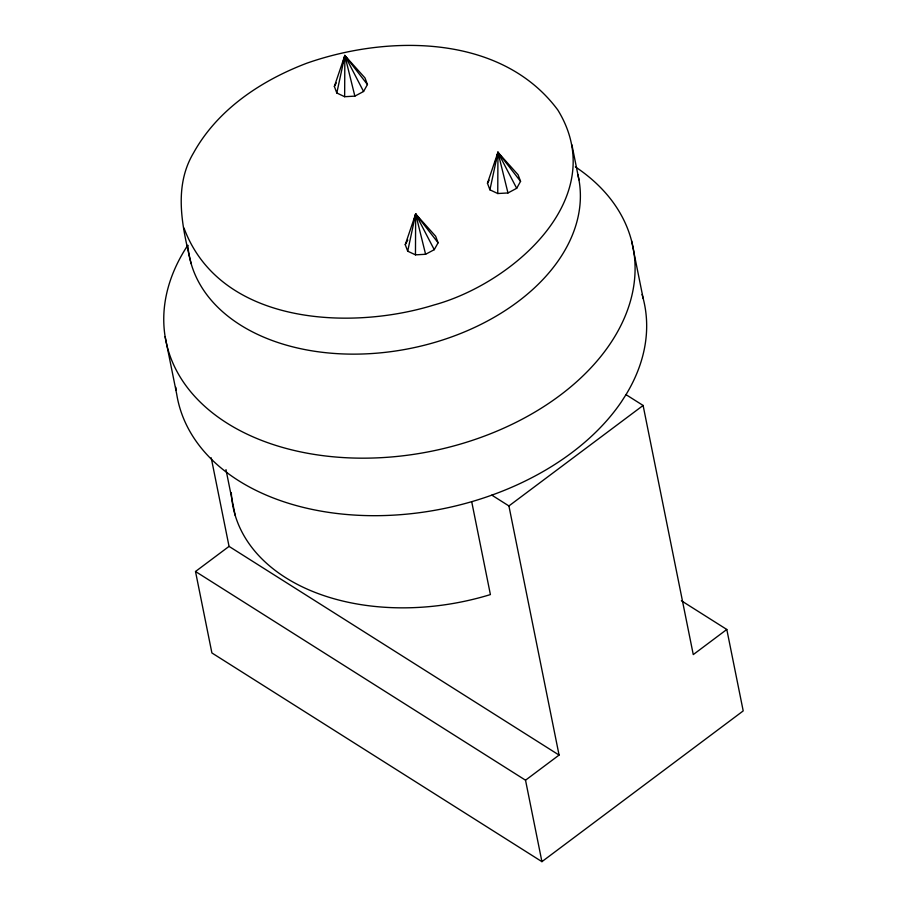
<?xml version="1.0" encoding="UTF-8"?>
<svg xmlns="http://www.w3.org/2000/svg" width="907" height="907" viewBox="0 0 907 907"><rect width="100%" height="100%" fill="white"/><g stroke="black" fill="none" stroke-linecap="round" stroke-linejoin="round"><path stroke-width="1.36" d="M344.649 96.709L344.841 55.497L364.999 77.957L367.448 84.544L363.571 91.482L354.864 96.131L344.649 96.709L336.814 93.002L334.354 86.426L344.841 55.497L367.448 84.544M415.463 254.856L415.655 213.973L435.655 236.251L438.092 242.781L434.249 249.674L425.598 254.277L415.463 254.856L407.697 251.182L405.248 244.652L415.655 213.973L438.092 242.781M497.75 193.531L497.954 152.319L518.101 174.779L520.561 181.366L516.684 188.305L507.977 192.953L497.75 193.531L489.916 189.824L487.456 183.248L497.954 152.319L520.561 181.366M336.814 93.002L344.841 55.497L347.438 59.465M407.697 251.182L415.655 213.973L434.249 249.674M489.916 189.824L497.954 152.319L500.551 156.276M342.733 63.116L344.841 55.497L363.571 91.482M414.261 219.04L415.655 213.973L425.598 254.277M495.143 162.466L495.846 159.927M497.251 154.859L497.954 152.319L516.684 188.305M334.354 86.426L336.282 82.956M405.248 244.652L407.799 240.072M487.456 183.248L489.134 180.232M642.065 294.492A238.224 160.607 -11.4 0 1 626 394.647L621.261 402.016A238.224 160.607 -11.4 0 1 491.821 495.131L487.977 496.492A238.224 160.607 -11.4 0 1 176.706 394.171L165.131 336.667M681.372 600.74L726.802 629.469L743.207 710.918L541.921 861.65L211.898 652.949L195.504 571.501L229.052 546.388L211.218 457.797M541.921 861.65L525.527 780.201L559.075 755.077L508.918 505.947L643.108 405.463L626.011 394.647M726.802 629.469L693.265 654.593L643.108 405.463M491.821 495.131L508.918 505.947M229.052 546.388L559.075 755.077M195.504 571.501L525.527 780.201M183.996 228.042C219.823 324.604 349.921 331.123 434.079 304.956C512.478 283.517 611.715 197.692 557.816 109.996C501.378 33.99 388.173 34.613 306.713 63.241C261.193 80.553 217.646 109.407 193.565 152.875C173.056 187.205 182.341 227.419 191.162 263.665M497.954 152.319L507.977 192.953M354.864 96.131L344.841 55.497L345.057 57.538M631.601 240.967L643.176 298.46M571.898 144.814L578.949 179.835M471.719 501.764L490.404 594.584A205.129 138.295 -11.4 0 1 231.308 492.558M225.979 469.622L235.185 515.335M415.655 213.973L415.882 216.013M575.344 166.865A238.224 160.607 -11.4 0 1 577.646 380.861A238.224 160.607 -11.4 0 1 269.504 443.308A238.224 160.607 -11.4 0 1 187.67 245.434M176.128 390.089A238.224 160.607 -11.4 0 1 175.833 387.357M577.85 174.609A198.52 133.839 -11.4 0 1 404.805 349.478A198.52 133.839 -11.4 0 1 187.851 245.287"/></g></svg>
